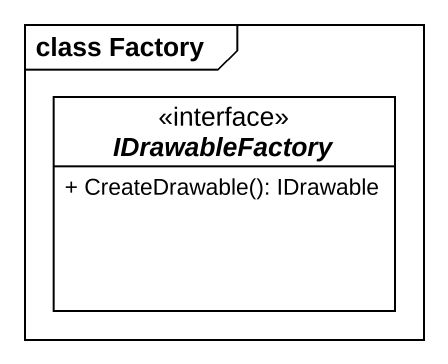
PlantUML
@startuml
mainframe class Factory
hide circle
hide empty members
skinparam classAttributeIconSize 0
interface IDrawableFactory {
  + CreateDrawable(): IDrawable
}
@enduml
